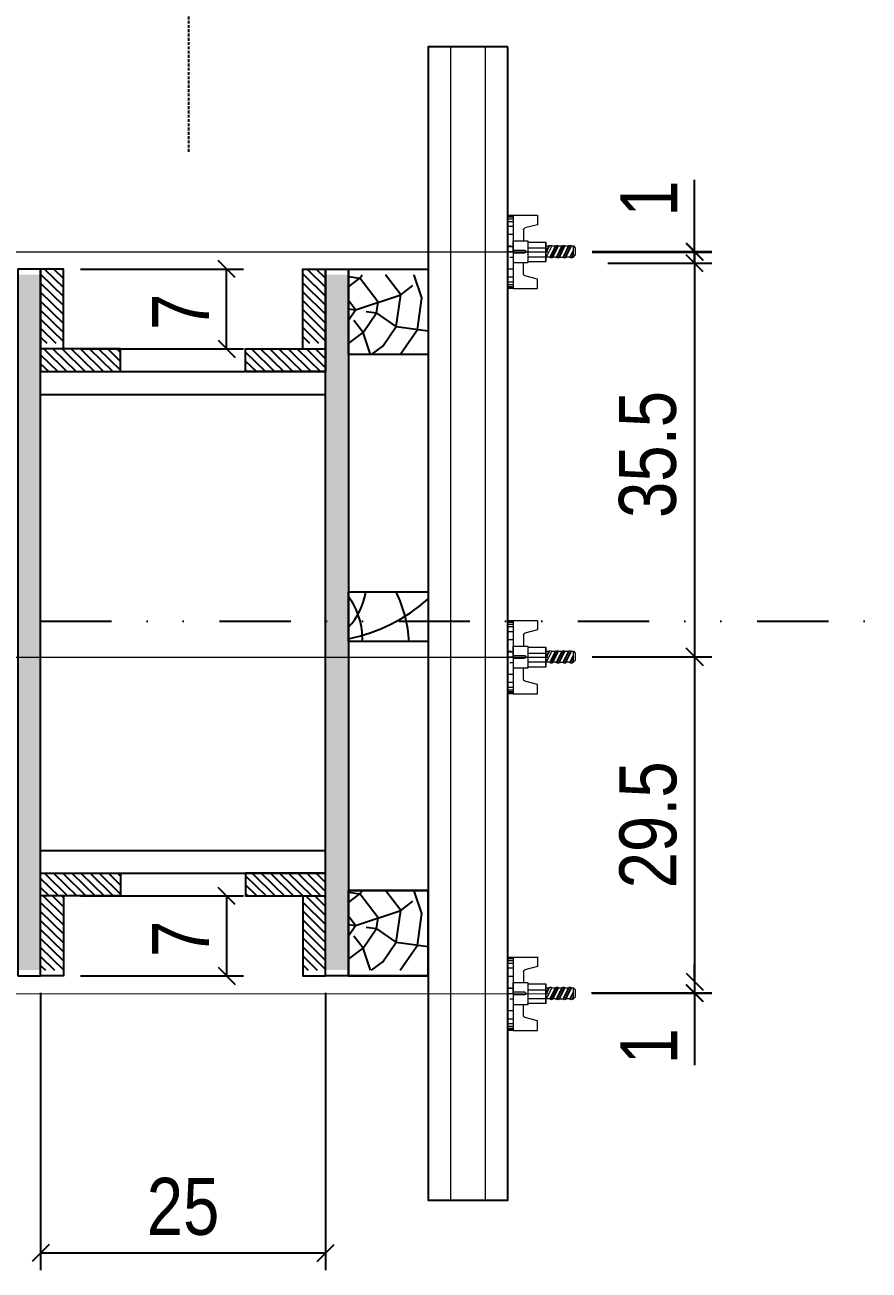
# Model space of a CAD drawing. Extents: x 13379 to 23315, y 867 to 16997.
# Drawn here: x 19467.3 to 19615.4, y 8447.3 to 8665.8 of the extents above; entities that cross this region are included whole.
import ezdxf
from ezdxf.enums import TextEntityAlignment as Align

# ---------------------------------------------------------------- set-up
doc = ezdxf.new("R2010")
doc.units = 0
doc.linetypes.add('DIVIDE2', pattern=[0.625, 0.25, -0.125, 0, -0.125, 0, -0.125])
doc.linetypes.add('HIDDEN', pattern=[0.375, 0.25, -0.125])
for name, color, linetype in [('1-2 PONTALETE', 7, 'Continuous'), ('COTA', 241, 'Continuous'), ('GRAVATA', 2, 'Continuous'), ('Nível', 160, 'Continuous'), ('Painéis', 200, 'Continuous'), ('PONTALETE', 7, 'Continuous'), ('SARRAFO', 251, 'Continuous'), ('Texto de Titulo', 7, 'Continuous'), ('Texto Qtd Sarr', 242, 'Continuous')]:
    doc.layers.add(name, color=color, linetype=linetype)
doc.layers.add('Hachura', color=251, linetype='Continuous', lineweight=9)
doc.layers.add('Texto Seção', color=7, linetype='Continuous', lineweight=15)
doc.styles.add('COTA TECNICA 2X', font='techl___.ttf', dxfattribs={"height": 10})
doc.styles.add('ROMANS', font='romans.shx')
doc.dimstyles.new('SECAO PILAR', dxfattribs={"dimtxt": 10, "dimasz": 3, "dimexe": 3, "dimexo": 3, "dimgap": 3, "dimtad": 1, "dimdec": 1, "dimlfac": 0.5, "dimzin": 12, "dimdsep": 46, "dimtxsty": 'COTA TECNICA 2X', "dimblk1": 'OBLIQUE', "dimblk2": 'OBLIQUE', "dimsah": 1, "dimcen": 0.9, "dimclrd": 256, "dimclre": 256, "dimclrt": 256, "dimadec": 1, "dimazin": 3, "dimtfac": 1, "dimtdec": 1, "dimtmove": 0, "dimatfit": 3, "dimfxl": 1, "dimtolj": 1, "dimtzin": 12, "dimarcsym": 0})

# ---------------------------------------------------------------- blocks, each defined once
blk = doc.blocks.new('_Oblique')
at = {"color": 0, "linetype": 'ByBlock', "lineweight": -2}
blk.add_line((-0.5, -0.5), (0.5, 0.5), dxfattribs=at)
blk = doc.blocks.new('*D1057')
at = {"layer": 'COTA', "lineweight": -2, "transparency": 16777216}
for p, q in [((19584.83, 8626), (19584.83, 8638.58)), ((19566.87, 8626), (19587.83, 8626)), ((19584.83, 8623.93), (19584.83, 8626)), ((19569.58, 8623.93), (19587.83, 8623.93)), ((19584.83, 8623.93), (19584.83, 8620.93))]:
    blk.add_line(p, q, dxfattribs=at)
at = {"layer": 'Defpoints', "color": 0, "transparency": 16777216}
for p in [(19563.87, 8626), (19584.83, 8626), (19566.58, 8623.93)]:
    blk.add_point(p, dxfattribs=at)
at = {"layer": 'COTA', "lineweight": -2, "transparency": 16777216, "xscale": 3, "yscale": 3, "zscale": 3}
for p, rotation in [((19584.83, 8626), 270), ((19584.83, 8623.93), 90)]:
    blk.add_blockref('_Oblique', p, dxfattribs=dict(at, rotation=rotation))
at = {"layer": 'COTA', "transparency": 16777216, "insert": (19576.77, 8635.29), "char_height": 10, "attachment_point": 5, "rotation": 90, "style": 'COTA TECNICA 2X'}
blk.add_mtext('\\A1;1', dxfattribs=at)
blk = doc.blocks.new('*D1058')
at = {"layer": 'COTA', "lineweight": -2, "transparency": 16777216}
for p, q in [((19584.83, 8497.89), (19584.83, 8500.89)), ((19584.83, 8497.89), (19584.83, 8495.83)), ((19587.83, 8497.89), (19587.83, 8497.89)), ((19566.87, 8495.83), (19587.83, 8495.83)), ((19584.83, 8495.83), (19584.83, 8483.24))]:
    blk.add_line(p, q, dxfattribs=at)
at = {"layer": 'Defpoints', "color": 0, "transparency": 16777216}
for p in [(19584.83, 8497.89), (19563.87, 8495.83), (19584.83, 8495.83)]:
    blk.add_point(p, dxfattribs=at)
at = {"layer": 'COTA', "lineweight": -2, "transparency": 16777216, "xscale": 3, "yscale": 3, "zscale": 3}
for p, rotation in [((19584.83, 8497.89), 270), ((19584.83, 8495.83), 90)]:
    blk.add_blockref('_Oblique', p, dxfattribs=dict(at, rotation=rotation))
at = {"layer": 'COTA', "transparency": 16777216, "insert": (19576.77, 8486.53), "char_height": 10, "attachment_point": 5, "rotation": 90, "style": 'COTA TECNICA 2X'}
blk.add_mtext('\\A1;1', dxfattribs=at)
blk = doc.blocks.new('C')
at = {"layer": 'Hachura', "color": 0}
for p, q in [((0, 3.22), (0, -3.22)), ((0.45, 3.22), (0, 3.22)), ((0.46, 3.16), (0, 3.16)), ((0.46, 3.05), (0, 3.05)), ((0.46, 2.88), (0, 2.88)), ((0, 2.75), (0, -1.16)), ((0.46, 2.65), (0, 2.65)), ((0.46, 2.23), (0, 2.23)), ((0.45, -3.23), (0.45, 3.22)), ((0.45, 3.22), (2.58, 3.22)), ((2.58, 2.39), (1.47, 2.09)), ((2.58, 3.22), (2.58, 2.39)), ((0.46, 1.51), (0, 1.51)), ((1.35, 1.94), (1.35, 0.96)), ((0.39, 0.49), (0.17, 0.49)), ((1.74, 0.97), (0.45, 0.97)), ((1.45, 0.1), (0.45, 0.1)), ((1.74, -0.97), (1.74, 0.97)), ((1.74, 0.97), (1.74, 0.84)), ((1.74, 0.97), (1.74, 0.84)), ((1.74, 0.84), (3.35, 0.84)), ((3.35, 0.45), (1.74, 0.45)), ((3.32, 0.84), (3.32, -0.84)), ((3.35, 0.84), (3.35, -0.84)), ((3.68, 0.45), (3.35, 0.45)), ((3.84, -0.52), (3.35, 0.45)), ((3.35, 0.06), (3.67, -0.57)), ((3.68, 0.45), (4.16, -0.52)), ((3.72, 0.5), (4.25, -0.57)), ((4.37, -0.55), (3.83, 0.53)), ((4.15, 0.45), (3.93, 0.45)), ((4.42, -0.52), (3.93, 0.45)), ((4.15, 0.45), (4.26, 0.45)), ((4.26, 0.45), (4.74, -0.52)), ((4.3, 0.5), (4.83, -0.57)), ((4.95, -0.55), (4.41, 0.53)), ((4.51, 0.45), (4.84, 0.45)), ((5, -0.52), (4.51, 0.45)), ((4.84, 0.45), (5.32, -0.52)), ((4.88, 0.5), (5.41, -0.57)), ((5.53, -0.55), (4.99, 0.53)), ((5.58, -0.52), (5.09, 0.45)), ((5.42, 0.45), (5.09, 0.45)), ((5.58, -0.52), (5.09, 0.45)), ((5.42, 0.45), (5.74, -0.19)), ((5.46, 0.5), (5.74, -0.07)), ((5.74, 0.19), (5.57, 0.53)), ((5.74, 0.32), (5.68, 0.45)), ((5.68, 0.45), (5.74, 0.45)), ((5.74, 0.45), (5.9, 0.29)), ((5.74, 0.45), (5.74, -0.52)), ((5.9, -0.36), (5.9, 0.29)), ((0.45, 0), (0, 0)), ((0.08, -0.48), (0.29, -0.48)), ((0.29, -0.48), (0.4, -0.48)), ((0.45, 0), (0.45, -0.97)), ((0.45, -0.16), (1.45, -0.16)), ((0.45, -0.65), (0.45, -0.32)), ((0.45, -3.23), (0.45, -0.65)), ((0.45, -0.97), (1.74, -0.97)), ((1.35, -1.94), (1.35, -0.97)), ((3.35, -0.32), (1.74, -0.32)), ((3.35, -0.84), (1.74, -0.84)), ((3.35, -0.07), (3.58, -0.52)), ((3.35, -0.52), (3.58, -0.52)), ((3.84, -0.52), (4.16, -0.52)), ((4.42, -0.52), (4.74, -0.52)), ((4.63, -0.52), (4.74, -0.52)), ((5, -0.52), (5.32, -0.52)), ((5.58, -0.52), (5.74, -0.52)), ((5.74, -0.52), (5.9, -0.36)), ((5.74, -0.52), (5.74, -0.52)), ((0.46, -1.52), (0, -1.52)), ((2.58, -2.39), (1.47, -2.1)), ((0.46, -2.23), (0, -2.23)), ((0.46, -2.65), (0, -2.65)), ((0.46, -2.88), (0, -2.88)), ((0.46, -3.05), (0, -3.05)), ((0.46, -3.16), (0, -3.16)), ((0, -3.22), (2.57, -3.22)), ((2.58, -3.23), (2.58, -2.39))]:
    blk.add_line(p, q, dxfattribs=at)
for centre, radius, start, end in [((1.52, 1.94), 0.161, 104.7436, 180), ((1.44, -0.03), 0.129, 272.695, 87.305), ((3.81, 0.39), 0.143, 25.5688, 154.4312), ((4.39, 0.39), 0.143, 25.5688, 154.4312), ((4.97, 0.39), 0.143, 25.5688, 154.4312), ((5.55, 0.39), 0.143, 25.5688, 154.4312), ((0.17, -0.37), 0.174, 221.744, 317.8592), ((3.71, -0.4), 0.174, 222.1408, 318.256), ((4.29, -0.4), 0.174, 222.1408, 318.256), ((4.87, -0.4), 0.174, 222.1408, 318.256), ((5.45, -0.4), 0.174, 222.1408, 318.256), ((5.61, -0.4), 0.174, 317.8592, 318.256), ((1.52, -1.94), 0.161, 180, 255.2564)]:
    blk.add_arc(centre, radius, start, end, dxfattribs=at)
blk = doc.blocks.new('*D1080')
at = {"layer": 'COTA', "lineweight": -2, "transparency": 16777216}
for p, q in [((19566.87, 8625.9), (19587.83, 8625.9)), ((19584.83, 8625.9), (19584.83, 8554.88)), ((19566.87, 8554.88), (19587.83, 8554.88))]:
    blk.add_line(p, q, dxfattribs=at)
at = {"layer": 'Defpoints', "color": 0, "transparency": 16777216}
for p in [(19563.87, 8625.9), (19563.87, 8554.88), (19584.83, 8554.88)]:
    blk.add_point(p, dxfattribs=at)
at = {"layer": 'COTA', "lineweight": -2, "transparency": 16777216, "xscale": 3, "yscale": 3, "zscale": 3}
for p, rotation in [((19584.83, 8625.9), 90), ((19584.83, 8554.88), 270)]:
    blk.add_blockref('_Oblique', p, dxfattribs=dict(at, rotation=rotation))
at = {"layer": 'COTA', "transparency": 16777216, "insert": (19576.61, 8590.39), "char_height": 10, "attachment_point": 5, "rotation": 90, "style": 'COTA TECNICA 2X'}
blk.add_mtext('\\A1;35.5', dxfattribs=at)
blk = doc.blocks.new('*D1081')
at = {"layer": 'COTA', "lineweight": -2, "transparency": 16777216}
for p, q in [((19566.87, 8554.88), (19587.83, 8554.88)), ((19584.83, 8554.88), (19584.83, 8495.9)), ((19566.73, 8495.9), (19587.83, 8495.9))]:
    blk.add_line(p, q, dxfattribs=at)
at = {"layer": 'Defpoints', "color": 0, "transparency": 16777216}
for p in [(19563.87, 8554.88), (19563.73, 8495.9), (19584.83, 8495.9)]:
    blk.add_point(p, dxfattribs=at)
at = {"layer": 'COTA', "lineweight": -2, "transparency": 16777216, "xscale": 3, "yscale": 3, "zscale": 3}
for p, rotation in [((19584.83, 8554.88), 90), ((19584.83, 8495.9), 270)]:
    blk.add_blockref('_Oblique', p, dxfattribs=dict(at, rotation=rotation))
at = {"layer": 'COTA', "transparency": 16777216, "insert": (19576.69, 8525.39), "char_height": 10, "attachment_point": 5, "rotation": 90, "style": 'COTA TECNICA 2X'}
blk.add_mtext('\\A1;29.5', dxfattribs=at)
blk = doc.blocks.new('*D1082')
at = {"layer": 'COTA', "lineweight": -2, "transparency": 16777216}
for p, q in [((19470.06, 8495.89), (19470.06, 8447.26)), ((19520.06, 8495.89), (19520.06, 8447.26)), ((19470.06, 8450.26), (19520.06, 8450.26))]:
    blk.add_line(p, q, dxfattribs=at)
at = {"layer": 'Defpoints', "color": 0, "transparency": 16777216}
for p in [(19470.06, 8498.89), (19520.06, 8498.89), (19520.06, 8450.26)]:
    blk.add_point(p, dxfattribs=at)
at = {"layer": 'COTA', "lineweight": -2, "transparency": 16777216, "xscale": 3, "yscale": 3, "zscale": 3, "rotation": 180}
blk.add_blockref('_Oblique', (19470.06, 8450.26), dxfattribs=at)
at = {"layer": 'COTA', "lineweight": -2, "transparency": 16777216, "xscale": 3, "yscale": 3, "zscale": 3}
blk.add_blockref('_Oblique', (19520.06, 8450.26), dxfattribs=at)
at = {"layer": 'COTA', "transparency": 16777216, "insert": (19495.06, 8458.37), "char_height": 10, "attachment_point": 5, "style": 'COTA TECNICA 2X'}
blk.add_mtext('\\A1;25', dxfattribs=at)
blk = doc.blocks.new('*D1066')
at = {"layer": 'COTA', "lineweight": -2, "transparency": 16777216}
for p, q in [((19477.06, 8512.91), (19505.69, 8512.91)), ((19502.69, 8512.91), (19502.69, 8498.89)), ((19477.06, 8498.89), (19505.69, 8498.89))]:
    blk.add_line(p, q, dxfattribs=at)
at = {"layer": 'Defpoints', "color": 0, "transparency": 16777216}
for p in [(19474.06, 8512.91), (19474.06, 8498.89), (19502.69, 8498.89)]:
    blk.add_point(p, dxfattribs=at)
at = {"layer": 'COTA', "lineweight": -2, "transparency": 16777216, "xscale": 3, "yscale": 3, "zscale": 3}
for p, rotation in [((19502.69, 8512.91), 90), ((19502.69, 8498.89), 270)]:
    blk.add_blockref('_Oblique', p, dxfattribs=dict(at, rotation=rotation))
at = {"layer": 'COTA', "transparency": 16777216, "insert": (19494.62, 8505.4), "char_height": 10, "attachment_point": 5, "rotation": 90, "style": 'COTA TECNICA 2X'}
blk.add_mtext('\\A1;7', dxfattribs=at)
blk = doc.blocks.new('*D1067')
at = {"layer": 'COTA', "lineweight": -2, "transparency": 16777216}
for p, q in [((19477.06, 8622.93), (19505.69, 8622.93)), ((19502.69, 8608.92), (19502.69, 8622.93)), ((19477.06, 8608.92), (19505.69, 8608.92))]:
    blk.add_line(p, q, dxfattribs=at)
at = {"layer": 'Defpoints', "color": 0, "transparency": 16777216}
for p in [(19474.06, 8622.93), (19502.69, 8622.93), (19474.06, 8608.92)]:
    blk.add_point(p, dxfattribs=at)
at = {"layer": 'COTA', "lineweight": -2, "transparency": 16777216, "xscale": 3, "yscale": 3, "zscale": 3}
for p, rotation in [((19502.69, 8622.93), 90), ((19502.69, 8608.92), 270)]:
    blk.add_blockref('_Oblique', p, dxfattribs=dict(at, rotation=rotation))
at = {"layer": 'COTA', "transparency": 16777216, "insert": (19494.62, 8615.42), "char_height": 10, "attachment_point": 5, "rotation": 90, "style": 'COTA TECNICA 2X'}
blk.add_mtext('\\A1;7', dxfattribs=at)
blk = doc.blocks.new('titulo1')
at = {"layer": 'Defpoints', "color": 252, "linetype": 'HIDDEN', "ltscale": 2}
blk.add_line((0, 0), (0, 125), dxfattribs=at)
at = {"layer": 'Defpoints', "style": 'ROMANS', "oblique": 15}
blk.add_attdef('FOLHA', text='', height=10, dxfattribs=at).set_placement((0, 15.58), align=Align.MIDDLE_CENTER)
at = {"layer": 'Texto Qtd Sarr', "color": 3, "style": 'ROMANS', "oblique": 15}
for tag, height, p in [('TITULO', 17, (0, 71.45)), ('SEÇÃO', 12, (0, 41.55))]:
    blk.add_attdef(tag, text='', height=height, dxfattribs=at).set_placement(p, align=Align.MIDDLE_CENTER)

msp = doc.modelspace()

# ---------------------------------------------------------------- hatches: boundary and pattern name
at = {"layer": 'Hachura'}
h = msp.add_hatch(color=256, dxfattribs=at)
h.dxf.hatch_style = 1
h.paths.add_polyline_path([(19470.06, 8621.93), (19466.05, 8621.93), (19466.05, 8607.93), (19466.05, 8554.81), (19470.06, 8554.82)])
h.paths.add_polyline_path([(19470.06, 8554.82), (19466.05, 8554.81), (19466.05, 8499.89), (19470.06, 8499.89), (19470.06, 8516.91)])
h = msp.add_hatch(color=256, dxfattribs=at)
h.dxf.hatch_style = 1
h.paths.add_polyline_path([(19520.06, 8621.93), (19524.07, 8621.93), (19524.07, 8607.93), (19524.07, 8554.81), (19520.06, 8554.82)])
h.paths.add_polyline_path([(19520.06, 8554.82), (19524.07, 8554.81), (19524.07, 8499.89), (19520.06, 8499.89), (19520.06, 8516.91)])
at = {"layer": 'PONTALETE'}
h = msp.add_hatch(dxfattribs=at)
h.set_pattern_fill('TRONCO', color=1, scale=37.5, angle=-8, style=0, pattern_type=2)
h.set_pattern_definition([(352, (20886.72, 20256.405), (42.35404, 31.91606), [11.25, -26.25]), (352, (20886.98, 20258.26), (42.35404, 31.91606), [11.25, -26.25]), (352, (20889.36, 20261.714), (42.35404, 31.91606), [7.5, -30]), (352, (20891.738, 20265.167), (42.35404, 31.91606), [5.625, -31.875]), (352, (20892.26, 20268.88), (42.35404, 31.91606), [3.75, -33.75]), (352, (20883.498, 20273.9), (42.35404, 31.91606), [1.875, -9.375, 1.875, -24.375]), (352, (20889.33, 20274.973), (42.35404, 31.91606), [1.875, -15, 5.625, -15]), (352, (20897.017, 20275.786), (42.35404, 31.91606), [1.875, -1.875, 1.875, -31.875]), (352, (20895.42, 20277.903), (42.35404, 31.91606), [1.875, -35.625]), (352, (20894.087, 20281.878), (42.35404, 31.91606), [5.625, -31.875]), (352, (20894.61, 20285.59), (42.35404, 31.91606), [7.5, -30]), (352, (20893.274, 20289.566), (42.35404, 31.91606), [9.375, -11.25, 1.875, -15]), (82, (20875.29, 20269.372), (-31.91606, 42.35404), [1.875, -3.75, 9.375, -22.5]), (82, (20877.667, 20272.825), (-31.91606, 42.35404), [1.875, -1.875, 5.625, -28.125]), (82, (20881.61, 20287.418), (-31.91606, 42.35404), [3.75, -33.75]), (82, (20881.38, 20272.303), (-31.91606, 42.35404), [7.5, -11.25, 1.875, -16.875]), (82, (20886.107, 20292.466), (-31.91606, 42.35404), [1.875, -35.625]), (82, (20885.355, 20273.638), (-31.91606, 42.35404), [5.625, -31.875]), (82, (20889.33, 20274.973), (-31.91606, 42.35404), [3.75, -33.75]), (82, (20893.043, 20274.45), (-31.91606, 42.35404), [1.875, -5.625, 5.625, -24.375]), (82, (20895.16, 20276.047), (-31.91606, 42.35404), [1.875, -35.625]), (82, (20895.973, 20268.36), (-31.91606, 42.35404), [5.25, -32.25]), (82, (20896.786, 20260.67), (-31.91606, 42.35404), [3.75, -33.75]), (82, (20902.587, 20275.003), (-31.91606, 42.35404), [1.875, -35.625]), (82, (20906.04, 20272.624), (-31.91606, 42.35404), [5.625, -31.875]), (82, (20909.753, 20272.102), (-31.91606, 42.35404), [5.625, -31.875]), (37, (20902.096, 20258.03), (5.21899, 37.13505), [2.651625, -2.651625, 2.651625, -45.078134]), (37, (20895.973, 20268.359), (5.21899, 37.13505), [5.30325, -47.72976]), (37, (20883.73, 20289.014), (5.21899, 37.13505), [5.30325, -47.72976]), (37, (20889.85, 20278.686), (5.21899, 37.13505), [5.30325, -47.72976]), (37, (20890.664, 20270.998), (5.21899, 37.13505), [5.30325, -47.72976]), (37, (20900.76, 20262.005), (5.21899, 37.13505), [5.30325, -47.72976]), (37, (20897.308, 20264.384), (5.21899, 37.13505), [7.95495, -45.07806]), (37, (20888.516, 20282.66), (5.21899, 37.13505), [2.65162, -50.38138]), (37, (20887.181, 20286.635), (5.21899, 37.13505), [2.65162, -50.38138]), (37, (20902.035, 20284.547), (5.21899, 37.13505), [2.65162, -50.38138]), (37, (20884.572, 20268.068), (5.21899, 37.13505), [2.65162, -50.38138]), (37, (20906.823, 20278.194), (5.21899, 37.13505), [2.65162, -50.38138]), (37, (20893.304, 20276.307), (5.21899, 37.13505), [2.65162, -50.38138]), (37, (20897.54, 20279.5), (5.21899, 37.13505), [2.65162, -50.38138]), (127, (20894.639, 20272.333), (-37.13505, 5.21899), [2.651625, -2.651625, 7.95495, -39.77481]), (127, (20900.21, 20271.55), (-37.13505, 5.21899), [2.65162, -50.38138]), (127, (20898.382, 20258.553), (-37.13505, 5.21899), [2.65162, -50.38138]), (127, (20892.26, 20268.88), (-37.13505, 5.21899), [2.65162, -50.38138]), (127, (20898.874, 20275.525), (-37.13505, 5.21899), [2.65162, -50.38138]), (127, (20888.285, 20267.546), (-37.13505, 5.21899), [2.65162, -50.38138]), (127, (20903.14, 20265.458), (-37.13505, 5.21899), [2.65162, -50.38138]), (127, (20875.58, 20257.97), (-37.13505, 5.21899), [2.65162, -50.38138]), (127, (20877.697, 20259.567), (-37.13505, 5.21899), [5.30325, -47.72976]), (127, (20879.815, 20261.162), (-37.13505, 5.21899), [5.30325, -47.72976]), (127, (20883.528, 20260.64), (-37.13505, 5.21899), [5.30325, -47.72976]), (127, (20885.907, 20264.093), (-37.13505, 5.21899), [5.30325, -47.72976]), (127, (20902.848, 20276.86), (-37.13505, 5.21899), [5.30325, -47.72976]), (127, (20907.666, 20257.248), (-37.13505, 5.21899), [5.30325, -47.72976]), (127, (20913.698, 20286.695), (-37.13505, 5.21899), [5.30325, -47.72976]), (127, (20913.176, 20282.982), (-37.13505, 5.21899), [5.30325, -47.72976]), (127, (20909.201, 20281.647), (-37.13505, 5.21899), [5.30325, -47.72976]), (127, (20883.207, 20285.3), (-37.13505, 5.21899), [7.95495, -45.07806]), (127, (20906.823, 20278.194), (-37.13505, 5.21899), [7.95495, -45.07806]), (18.56505, (20887.964, 20292.205), (37.135053, -5.218991), [4.1925, -79.66005]), (18.56505, (20885.355, 20273.638), (37.135053, -5.218991), [4.1925, -79.66005]), (18.56505, (20890.634, 20284.256), (37.135053, -5.218991), [4.1925, -79.66005]), (18.56505, (20898.121, 20256.696), (37.135053, -5.218991), [4.1925, -79.66005]), (18.56505, (20896.786, 20260.67), (37.135053, -5.218991), [4.1925, -79.66005]), (18.56505, (20886.69, 20269.663), (37.135053, -5.218991), [4.1925, -79.66005]), (18.56505, (20889.299, 20288.23), (37.135053, -5.218991), [4.1925, -79.66005]), (18.56505, (20898.874, 20275.525), (37.135053, -5.218991), [8.385, -75.46755]), (55.43495, (20899.657, 20281.095), (5.218991, 37.135053), [4.1925, -79.66005]), (55.43495, (20903.661, 20269.172), (5.218991, 37.135053), [4.1925, -79.66005]), (55.43495, (20886.138, 20279.208), (5.218991, 37.135053), [4.1925, -79.66005]), (55.43495, (20878.972, 20282.109), (5.218991, 37.135053), [4.1925, -79.66005]), (55.43495, (20900.209, 20271.55), (5.218991, 37.135053), [4.1925, -79.66005]), (55.43495, (20896.495, 20272.072), (5.218991, 37.135053), [4.1925, -79.66005]), (55.43495, (20882.424, 20279.73), (5.218991, 37.135053), [8.385, -75.46755]), (55.43495, (20908.449, 20262.818), (5.218991, 37.135053), [8.385, -75.46755]), (55.43495, (20904.996, 20265.197), (5.218991, 37.135053), [8.385, -75.46755]), (108.56505, (20874.505, 20263.802), (5.218991, 37.135053), [4.1925, -79.66005]), (108.56505, (20877.376, 20284.226), (5.218991, 37.135053), [4.1925, -79.66005]), (108.56505, (20881.15, 20257.188), (5.218991, 37.135053), [4.1925, -79.66005]), (108.56505, (20882.133, 20291.131), (5.218991, 37.135053), [4.1925, -79.66005]), (108.56505, (20882.715, 20268.328), (5.218991, 37.135053), [4.1925, -79.66005]), (108.56505, (20890.664, 20270.998), (5.218991, 37.135053), [4.1925, -79.66005]), (108.56505, (20895.421, 20277.903), (5.218991, 37.135053), [4.1925, -79.66005]), (108.56505, (20876.623, 20265.398), (5.219004, 37.135057), [4.1925, -79.66005]), (108.56505, (20886.69, 20269.663), (5.218991, 37.135053), [4.1925, -79.66005]), (108.56505, (20897.308, 20264.384), (5.218991, 37.135053), [4.1925, -79.66005]), (108.56505, (20901.544, 20267.576), (5.218991, 37.135053), [4.1925, -79.66005]), (108.56505, (20910.536, 20277.672), (5.218991, 37.135053), [4.1925, -79.66005]), (108.56505, (20884.25, 20292.727), (5.218991, 37.135053), [4.1925, -79.66005]), (108.56505, (20878.42, 20291.653), (5.218991, 37.135053), [8.385, -75.46755]), (108.56505, (20880.336, 20264.876), (5.218991, 37.135053), [8.385, -75.46755]), (145.43495, (20873.983, 20260.088), (-37.135053, 5.218991), [4.1925, -79.66005]), (145.43495, (20905.287, 20253.796), (-37.135053, 5.218991), [4.1925, -79.66005]), (145.43495, (20906.04, 20272.624), (-37.135053, 5.218991), [4.1925, -79.66005]), (145.43495, (20889.36, 20261.714), (-37.135053, 5.218991), [4.1925, -79.66005]), (145.43495, (20886.98, 20258.262), (-37.135053, 5.218991), [4.1925, -79.66005]), (145.43495, (20891.738, 20265.167), (-37.135053, 5.218991), [4.1925, -79.66005]), (145.43495, (20906.01, 20285.882), (-37.135053, 5.218991), [4.1925, -79.66005]), (145.43495, (20909.984, 20287.217), (-37.135053, 5.218991), [8.385, -75.46755])])
h.paths.add_polyline_path([(19524.07, 8621.93), (19524.07, 8607.93), (19538.07, 8607.93), (19538.07, 8621.93)])
h = msp.add_hatch(dxfattribs=at)
h.set_pattern_fill('TRONCO', color=1, scale=37.5, angle=-8, style=0, pattern_type=2)
h.set_pattern_definition([(352, (20886.72, 20148.37), (42.35404, 31.91606), [11.25, -26.25]), (352, (20886.98, 20150.225), (42.35404, 31.91606), [11.25, -26.25]), (352, (20889.36, 20153.678), (42.35404, 31.91606), [7.5, -30]), (352, (20891.738, 20157.13), (42.35404, 31.91606), [5.625, -31.875]), (352, (20892.26, 20160.844), (42.35404, 31.91606), [3.75, -33.75]), (352, (20883.498, 20165.862), (42.35404, 31.91606), [1.875, -9.375, 1.875, -24.375]), (352, (20889.33, 20166.936), (42.35404, 31.91606), [1.875, -15, 5.625, -15]), (352, (20897.017, 20167.75), (42.35404, 31.91606), [1.875, -1.875, 1.875, -31.875]), (352, (20895.42, 20169.866), (42.35404, 31.91606), [1.875, -35.625]), (352, (20894.087, 20173.84), (42.35404, 31.91606), [5.625, -31.875]), (352, (20894.61, 20177.554), (42.35404, 31.91606), [7.5, -30]), (352, (20893.274, 20181.53), (42.35404, 31.91606), [9.375, -11.25, 1.875, -15]), (82, (20875.29, 20161.335), (-31.91606, 42.35404), [1.875, -3.75, 9.375, -22.5]), (82, (20877.667, 20164.788), (-31.91606, 42.35404), [1.875, -1.875, 5.625, -28.125]), (82, (20881.61, 20179.38), (-31.91606, 42.35404), [3.75, -33.75]), (82, (20881.38, 20164.266), (-31.91606, 42.35404), [7.5, -11.25, 1.875, -16.875]), (82, (20886.107, 20184.43), (-31.91606, 42.35404), [1.875, -35.625]), (82, (20885.355, 20165.6), (-31.91606, 42.35404), [5.625, -31.875]), (82, (20889.33, 20166.936), (-31.91606, 42.35404), [3.75, -33.75]), (82, (20893.043, 20166.414), (-31.91606, 42.35404), [1.875, -5.625, 5.625, -24.375]), (82, (20895.16, 20168.01), (-31.91606, 42.35404), [1.875, -35.625]), (82, (20895.973, 20160.32), (-31.91606, 42.35404), [5.25, -32.25]), (82, (20896.786, 20152.634), (-31.91606, 42.35404), [3.75, -33.75]), (82, (20902.587, 20166.966), (-31.91606, 42.35404), [1.875, -35.625]), (82, (20906.04, 20164.587), (-31.91606, 42.35404), [5.625, -31.875]), (82, (20909.753, 20164.065), (-31.91606, 42.35404), [5.625, -31.875]), (37, (20902.096, 20149.994), (5.21899, 37.13505), [2.651625, -2.651625, 2.651625, -45.078134]), (37, (20895.973, 20160.322), (5.21899, 37.13505), [5.30325, -47.72976]), (37, (20883.73, 20180.977), (5.21899, 37.13505), [5.30325, -47.72976]), (37, (20889.85, 20170.65), (5.21899, 37.13505), [5.30325, -47.72976]), (37, (20890.664, 20162.961), (5.21899, 37.13505), [5.30325, -47.72976]), (37, (20900.76, 20153.969), (5.21899, 37.13505), [5.30325, -47.72976]), (37, (20897.308, 20156.347), (5.21899, 37.13505), [7.95495, -45.07806]), (37, (20888.516, 20174.624), (5.21899, 37.13505), [2.65162, -50.38138]), (37, (20887.181, 20178.598), (5.21899, 37.13505), [2.65162, -50.38138]), (37, (20902.035, 20176.51), (5.21899, 37.13505), [2.65162, -50.38138]), (37, (20884.572, 20160.03), (5.21899, 37.13505), [2.65162, -50.38138]), (37, (20906.823, 20170.158), (5.21899, 37.13505), [2.65162, -50.38138]), (37, (20893.304, 20168.27), (5.21899, 37.13505), [2.65162, -50.38138]), (37, (20897.54, 20171.462), (5.21899, 37.13505), [2.65162, -50.38138]), (127, (20894.639, 20164.296), (-37.13505, 5.21899), [2.651625, -2.651625, 7.95495, -39.77481]), (127, (20900.21, 20163.513), (-37.13505, 5.21899), [2.65162, -50.38138]), (127, (20898.382, 20150.516), (-37.13505, 5.21899), [2.65162, -50.38138]), (127, (20892.26, 20160.844), (-37.13505, 5.21899), [2.65162, -50.38138]), (127, (20898.874, 20167.488), (-37.13505, 5.21899), [2.65162, -50.38138]), (127, (20888.285, 20159.51), (-37.13505, 5.21899), [2.65162, -50.38138]), (127, (20903.14, 20157.42), (-37.13505, 5.21899), [2.65162, -50.38138]), (127, (20875.58, 20149.934), (-37.13505, 5.21899), [2.65162, -50.38138]), (127, (20877.697, 20151.53), (-37.13505, 5.21899), [5.30325, -47.72976]), (127, (20879.815, 20153.126), (-37.13505, 5.21899), [5.30325, -47.72976]), (127, (20883.528, 20152.604), (-37.13505, 5.21899), [5.30325, -47.72976]), (127, (20885.907, 20156.056), (-37.13505, 5.21899), [5.30325, -47.72976]), (127, (20902.848, 20168.823), (-37.13505, 5.21899), [5.30325, -47.72976]), (127, (20907.666, 20149.211), (-37.13505, 5.21899), [5.30325, -47.72976]), (127, (20913.698, 20178.658), (-37.13505, 5.21899), [5.30325, -47.72976]), (127, (20913.176, 20174.945), (-37.13505, 5.21899), [5.30325, -47.72976]), (127, (20909.201, 20173.61), (-37.13505, 5.21899), [5.30325, -47.72976]), (127, (20883.207, 20177.263), (-37.13505, 5.21899), [7.95495, -45.07806]), (127, (20906.823, 20170.158), (-37.13505, 5.21899), [7.95495, -45.07806]), (18.56505, (20887.964, 20184.168), (37.135053, -5.218991), [4.1925, -79.66005]), (18.56505, (20885.355, 20165.601), (37.135053, -5.218991), [4.1925, -79.66005]), (18.56505, (20890.634, 20176.22), (37.135053, -5.218991), [4.1925, -79.66005]), (18.56505, (20898.121, 20148.66), (37.135053, -5.218991), [4.1925, -79.66005]), (18.56505, (20896.786, 20152.634), (37.135053, -5.218991), [4.1925, -79.66005]), (18.56505, (20886.69, 20161.627), (37.135053, -5.218991), [4.1925, -79.66005]), (18.56505, (20889.299, 20180.194), (37.135053, -5.218991), [4.1925, -79.66005]), (18.56505, (20898.874, 20167.488), (37.135053, -5.218991), [8.385, -75.46755]), (55.43495, (20899.657, 20173.058), (5.218991, 37.135053), [4.1925, -79.66005]), (55.43495, (20903.661, 20161.135), (5.218991, 37.135053), [4.1925, -79.66005]), (55.43495, (20886.138, 20171.171), (5.218991, 37.135053), [4.1925, -79.66005]), (55.43495, (20878.972, 20174.072), (5.218991, 37.135053), [4.1925, -79.66005]), (55.43495, (20900.209, 20163.513), (5.218991, 37.135053), [4.1925, -79.66005]), (55.43495, (20896.495, 20164.035), (5.218991, 37.135053), [4.1925, -79.66005]), (55.43495, (20882.424, 20171.693), (5.218991, 37.135053), [8.385, -75.46755]), (55.43495, (20908.449, 20154.782), (5.218991, 37.135053), [8.385, -75.46755]), (55.43495, (20904.996, 20157.16), (5.218991, 37.135053), [8.385, -75.46755]), (108.56505, (20874.505, 20155.765), (5.218991, 37.135053), [4.1925, -79.66005]), (108.56505, (20877.376, 20176.19), (5.218991, 37.135053), [4.1925, -79.66005]), (108.56505, (20881.15, 20149.151), (5.218991, 37.135053), [4.1925, -79.66005]), (108.56505, (20882.133, 20183.095), (5.218991, 37.135053), [4.1925, -79.66005]), (108.56505, (20882.715, 20160.292), (5.218991, 37.135053), [4.1925, -79.66005]), (108.56505, (20890.664, 20162.961), (5.218991, 37.135053), [4.1925, -79.66005]), (108.56505, (20895.421, 20169.866), (5.218991, 37.135053), [4.1925, -79.66005]), (108.56505, (20876.623, 20157.361), (5.219004, 37.135057), [4.1925, -79.66005]), (108.56505, (20886.69, 20161.627), (5.218991, 37.135053), [4.1925, -79.66005]), (108.56505, (20897.308, 20156.347), (5.218991, 37.135053), [4.1925, -79.66005]), (108.56505, (20901.544, 20159.539), (5.218991, 37.135053), [4.1925, -79.66005]), (108.56505, (20910.536, 20169.636), (5.218991, 37.135053), [4.1925, -79.66005]), (108.56505, (20884.25, 20184.69), (5.218991, 37.135053), [4.1925, -79.66005]), (108.56505, (20878.42, 20183.616), (5.218991, 37.135053), [8.385, -75.46755]), (108.56505, (20880.336, 20156.839), (5.218991, 37.135053), [8.385, -75.46755]), (145.43495, (20873.983, 20152.052), (-37.135053, 5.218991), [4.1925, -79.66005]), (145.43495, (20905.287, 20145.759), (-37.135053, 5.218991), [4.1925, -79.66005]), (145.43495, (20906.04, 20164.587), (-37.135053, 5.218991), [4.1925, -79.66005]), (145.43495, (20889.36, 20153.678), (-37.135053, 5.218991), [4.1925, -79.66005]), (145.43495, (20886.98, 20150.225), (-37.135053, 5.218991), [4.1925, -79.66005]), (145.43495, (20891.738, 20157.13), (-37.135053, 5.218991), [4.1925, -79.66005]), (145.43495, (20906.01, 20177.845), (-37.135053, 5.218991), [4.1925, -79.66005]), (145.43495, (20909.984, 20179.18), (-37.135053, 5.218991), [8.385, -75.46755])])
h.paths.add_polyline_path([(19524.07, 8513.89), (19524.07, 8499.89), (19538.07, 8499.89), (19538.07, 8513.89)])
at = {"layer": 'SARRAFO'}
h = msp.add_hatch(dxfattribs=at)
h.set_pattern_fill('ANSI31', color=256, scale=9, angle=-89.5, style=0)
h.set_pattern_definition([(315.5, (-14191.4793, 105464.4998), (0.788522922, 0.802406755), [])])
h.paths.add_polyline_path([(19474.06, 8622.93), (19470.06, 8622.93), (19470.06, 8609.92), (19474.06, 8609.92)])
h = msp.add_hatch(dxfattribs=at)
h.set_pattern_fill('ANSI31', color=256, scale=9, angle=-89.5, style=0)
h.set_pattern_definition([(315.5, (-14169.4793, 105464.4998), (0.788522922, 0.802406755), [])])
h.paths.add_polyline_path([(19520.06, 8622.93), (19516.06, 8622.93), (19516.06, 8609.92), (19520.06, 8609.92)])
h = msp.add_hatch(dxfattribs=at)
h.set_pattern_fill('ANSI31', color=256, scale=9, angle=-89.5, style=0)
h.set_pattern_definition([(315.5, (-14245.5243, 124260.5501), (0.788522922, 0.802406755), [])])
h.paths.add_polyline_path([(19470.06, 8604.92), (19470.06, 8608.92), (19484.08, 8608.92), (19484.08, 8604.92)])
h = msp.add_hatch(dxfattribs=at)
h.set_pattern_fill('ANSI31', color=256, scale=9, angle=-89.5, style=0)
h.set_pattern_definition([(315.5, (-14223.5243, 124260.5501), (0.788522922, 0.802406755), [])])
h.paths.add_polyline_path([(19520.06, 8604.92), (19520.06, 8608.92), (19506.04, 8608.92), (19506.04, 8604.92)])
h = msp.add_hatch(dxfattribs=at)
h.set_pattern_fill('ANSI31', color=256, scale=9, angle=-89.5, style=0)
h.set_pattern_definition([(315.5, (-14245.5243, 124258.5501), (0.788522922, 0.802406755), [])])
h.paths.add_polyline_path([(19470.06, 8516.91), (19470.06, 8512.91), (19484.08, 8512.91), (19484.08, 8516.91)])
h = msp.add_hatch(dxfattribs=at)
h.set_pattern_fill('ANSI31', color=256, scale=9, angle=-89.5, style=0)
h.set_pattern_definition([(315.5, (-14223.5243, 124258.5501), (0.788522922, 0.802406755), [])])
h.paths.add_polyline_path([(19520.06, 8516.91), (19520.06, 8512.91), (19506.04, 8512.91), (19506.04, 8516.91)])
h = msp.add_hatch(dxfattribs=at)
h.set_pattern_fill('ANSI31', color=256, scale=9, angle=-89.5, style=0)
h.set_pattern_definition([(315.5, (-14191.4793, 105461.4998), (0.788522922, 0.802406755), [])])
h.paths.add_polyline_path([(19470.06, 8499.89), (19474.06, 8499.89), (19474.06, 8512.91), (19470.06, 8512.91)])
h = msp.add_hatch(dxfattribs=at)
h.set_pattern_fill('ANSI31', color=256, scale=9, angle=-89.5, style=0)
h.set_pattern_definition([(315.5, (-14169.4793, 105461.4998), (0.788522922, 0.802406755), [])])
h.paths.add_polyline_path([(19516.06, 8499.89), (19520.06, 8499.89), (19520.06, 8512.91), (19516.06, 8512.91)])

# ---------------------------------------------------------------- linework, layer by layer
at = {"layer": '1-2 PONTALETE', "color": 1}
for centre, radius, start, end in [((19515.54, 8568.14), 11.74, 316.6479, 350.9173), ((19511.46, 8556.09), 23.32, 3.5441, 25.9137), ((19514.2, 8558.08), 12.32, 357.4574, 36.7023)]:
    msp.add_arc(centre, radius, start, end, dxfattribs=at)
at = {"layer": 'GRAVATA', "color": 1}
msp.add_lwpolyline([(19552.07, 8661.89), (19538.07, 8661.89), (19538.07, 8459.53), (19552.07, 8459.53)], close=True, dxfattribs=at)
at = {"layer": 'Hachura'}
for p, q in [((19542.07, 8459.53), (19542.07, 8661.89)), ((19548.07, 8661.89), (19548.07, 8459.53)), ((19427.25, 8625.93), (19559.07, 8625.94)), ((19427.25, 8554.81), (19559.07, 8554.82)), ((19427.25, 8495.76), (19559.07, 8495.77))]:
    msp.add_line(p, q, dxfattribs=at)
at = {"layer": 'Nível', "color": 4, "linetype": 'DIVIDE2', "ltscale": 50}
msp.add_line((17583, 8561.14), (21112.79, 8561.14), dxfattribs=at)
at = {"layer": 'Painéis'}
for p, q in [((19470.06, 8604.92), (19520.06, 8604.92)), ((19470.06, 8600.92), (19520.06, 8600.92)), ((19470.06, 8520.91), (19520.06, 8520.91)), ((19470.06, 8516.91), (19520.06, 8516.91))]:
    msp.add_line(p, q, dxfattribs=at)
for points in [[(19466.05, 8498.89), (19470.06, 8498.89), (19470.06, 8622.93), (19466.05, 8622.93)], [(19524.07, 8498.89), (19520.06, 8498.89), (19520.06, 8622.93), (19524.07, 8622.93)]]:
    msp.add_lwpolyline(points, close=True, dxfattribs=at)
at = {"layer": 'PONTALETE', "color": 1}
for points in [[(19538.07, 8622.93), (19538.07, 8607.93), (19524.07, 8607.93), (19524.07, 8622.93)], [(19538.07, 8566.29), (19538.07, 8557.54), (19524.07, 8557.54), (19524.07, 8566.29)], [(19538.07, 8513.89), (19538.07, 8498.89), (19524.07, 8498.89), (19524.07, 8513.89)]]:
    msp.add_lwpolyline(points, close=True, dxfattribs=at)
at = {"layer": 'PONTALETE', "color": 40}
msp.add_lwpolyline([(19538.07, 8498.89), (19538.07, 8513.89), (19524.07, 8513.89), (19524.07, 8498.89)], close=True, dxfattribs=at)
at = {"layer": 'PONTALETE', "color": 1}
msp.add_arc((19517.94, 8587.84), 30.42, 281.6357, 311.4455, dxfattribs=at)
at = {"layer": 'SARRAFO'}
for points in [[(19470.06, 8622.93), (19470.06, 8604.92), (19484.08, 8604.92), (19484.08, 8608.92), (19470.06, 8608.92)], [(19474.06, 8608.92), (19474.06, 8622.93), (19470.06, 8622.93)], [(19520.06, 8622.93), (19520.06, 8604.92), (19506.04, 8604.92), (19506.04, 8608.92), (19520.06, 8608.92)], [(19516.06, 8608.92), (19516.06, 8622.93), (19520.06, 8622.93)], [(19470.06, 8498.89), (19470.06, 8516.91), (19484.08, 8516.91), (19484.08, 8512.91), (19470.06, 8512.91)], [(19520.06, 8498.89), (19520.06, 8516.91), (19506.04, 8516.91), (19506.04, 8512.91), (19520.06, 8512.91)], [(19474.06, 8512.91), (19474.06, 8498.89), (19470.06, 8498.89)], [(19516.06, 8512.91), (19516.06, 8498.89), (19520.06, 8498.89)]]:
    msp.add_lwpolyline(points, dxfattribs=at)

# ---------------------------------------------------------------- block references
at = {"layer": 'Hachura', "linetype": 'Continuous', "xscale": -2, "yscale": 2, "zscale": 2, "rotation": 180}
for p in [(19552.07, 8625.93), (19552.07, 8554.81), (19552.07, 8495.76)]:
    msp.add_blockref('C', p, dxfattribs=at)
at = {"layer": 'Texto Seção'}
ref = msp.add_blockref('titulo1', (19496.06, 8643.49), dxfattribs=at)
ref.add_attrib('TITULO', 'P217-P218', dxfattribs={"layer": 'Texto de Titulo', "color": 7, "height": 17, "style": 'ROMANS', "width": 1.1}).set_placement((19496.06, 8730.99), align=Align.MIDDLE_CENTER)
ref.add_attrib('SEÇÃO', '25x40', dxfattribs={"layer": 'Texto de Titulo', "color": 7, "height": 12, "style": 'ROMANS', "width": 1.1}).set_placement((19496.06, 8700.99), align=Align.MIDDLE_CENTER)

# ---------------------------------------------------------------- dimensions: what is measured, and where the dimension line sits
at = {"layer": 'COTA'}
for base, p1, p2, picture, middle in [((19584.83, 8626), (19566.58, 8623.93), (19563.87, 8626), '*D1057', (19576.77, 8635.29)), ((19584.83, 8554.88), (19563.87, 8625.9), (19563.87, 8554.88), '*D1080', (19576.61, 8590.39)), ((19584.83, 8495.9), (19563.87, 8554.88), (19563.73, 8495.9), '*D1081', (19576.69, 8525.39)), ((19584.83, 8495.83), (19584.83, 8497.89), (19563.87, 8495.83), '*D1058', (19576.77, 8486.53))]:
    dim = msp.add_linear_dim(base=base, p1=p1, p2=p2, angle=270, dimstyle='SECAO PILAR', dxfattribs=at)
    dim.commit()
    dim.dimension.update_dxf_attribs({"geometry": picture, "text_midpoint": middle})
for base, p1, p2, angle, picture, middle in [((19502.69, 8622.93), (19474.06, 8608.92), (19474.06, 8622.93), 90, '*D1067', (19502.69, 8615.42)), ((19502.69, 8498.89), (19474.06, 8512.91), (19474.06, 8498.89), 270, '*D1066', (19502.69, 8505.4))]:
    dim = msp.add_linear_dim(base=base, p1=p1, p2=p2, angle=angle, dimstyle='SECAO PILAR', dxfattribs=at)
    dim.commit()
    dim.dimension.update_dxf_attribs({"geometry": picture, "text_midpoint": middle, "dimtype": 161})
dim = msp.add_linear_dim(base=(19520.06, 8450.26), p1=(19470.06, 8498.89), p2=(19520.06, 8498.89), dimstyle='SECAO PILAR', dxfattribs=at)
dim.commit()
dim.dimension.update_dxf_attribs({"geometry": '*D1082', "text_midpoint": (19495.06, 8458.37)})

doc.saveas('drawing.dxf')
